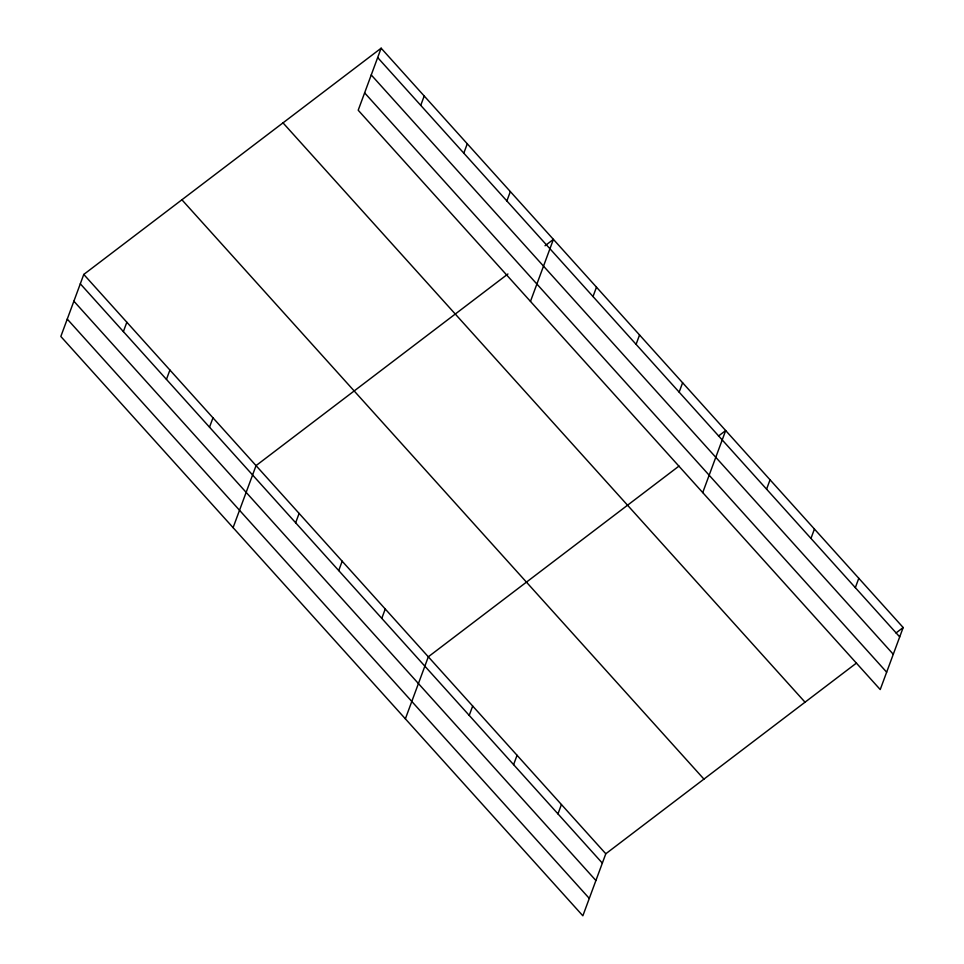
<?xml version="1.0" encoding="UTF-8"?>
<svg xmlns="http://www.w3.org/2000/svg" width="964" height="964" viewBox="0 0 964 964"><rect width="100%" height="100%" fill="white"/><g stroke="black" fill="none" stroke-linecap="round" stroke-linejoin="round"><path stroke-width="1.45" d="M381.142 48.2L358.198 110.233L880.228 689.561L903.172 627.528L381.142 48.2L83.772 274.439L60.828 336.472L582.859 915.8L605.802 853.767L856.502 663.039M123.38 331.604L126.838 322.229M166.447 379.394L169.917 370.031M209.513 427.185L212.984 417.822M233.095 527.645L256.05 465.612L507.932 273.981M420.738 105.365L424.208 95.99M295.647 522.777L299.117 513.414M463.805 153.155L467.275 143.793M338.713 570.58L342.184 561.205M506.883 200.946L510.342 191.583M381.78 618.37L385.251 609.007M530.465 301.407L553.408 239.373L545.034 245.748M405.374 718.831L428.317 656.797L679.005 466.07M593.017 296.538L596.475 287.176M469.227 715.409L472.685 706.034M636.083 344.341L639.542 334.966M513.595 764.645L517.066 755.282M679.15 392.131L682.608 382.768M557.963 813.893L561.434 804.53M702.732 492.592L725.675 430.559L718.505 436.017M766.585 489.17L770.055 479.795M810.965 538.406L814.423 529.043M855.333 587.654L858.791 578.292M895.99 632.986L903.172 627.528M377.671 57.563L899.701 636.903M371.248 74.951L893.279 654.279M364.621 92.857L886.651 672.185M283.006 122.862L805.036 702.19M181.907 199.777L703.937 779.105M83.772 274.439L605.802 853.767M80.313 283.802L602.343 863.129M73.879 301.19L595.909 880.518M67.263 319.096L589.293 898.424"/></g></svg>
